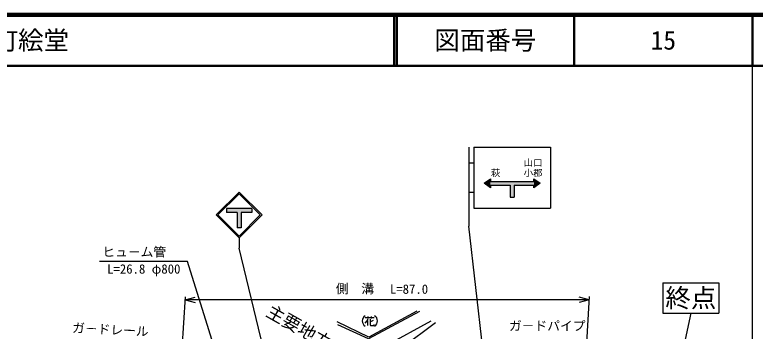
# Model space of a CAD drawing. Units: millimetres at full size, sheet at 1:1000; details may follow other scales. Extents: x 40000 to 680000, y 20000 to 380000.
# Drawn here: x 434404 to 579500, y 317950 to 380000 of the extents above; entities that cross this region are included whole.
import ezdxf
from ezdxf.enums import TextEntityAlignment as Align

# ---------------------------------------------------------------- set-up
doc = ezdxf.new("R2010")
doc.units = ezdxf.units.MM
doc.header["$LTSCALE"] = 1000
for name, color, linetype, lineweight in [('M-BGD', 7, 'Continuous', 25), ('M-STR-STRC', 7, 'Continuous', 25), ('M-TTL', 2, 'Continuous', 140), ('M-TTL-BAND', 7, 'Continuous', 25), ('M-TTL-LINE', 7, 'Continuous', 50)]:
    doc.layers.add(name, color=color, linetype=linetype, lineweight=lineweight)
doc.layers.add('M-TTL-TXT', color=7, linetype='Continuous')
doc.styles.add('ＭＳ ゴシック', font='')
doc.styles.get('ＭＳ ゴシック').set_extended_font_data('MS Gothic')

msp = doc.modelspace()

# ---------------------------------------------------------------- hatches: boundary and pattern name
at = {"layer": 'M-STR-STRC'}
for points in [[(527626, 347832), (527626, 347332), (527626, 346582), (527626, 346082), (526376, 346957)], [(526376, 346957), (527626, 347832), (527626, 347332), (536126, 347332), (536126, 347832), (537376, 346957), (536126, 346082), (536126, 346582), (532251, 346582), (532251, 344207), (531501, 344207), (531501, 346582), (527626, 346582), (527626, 346082)], [(527626, 347332), (536126, 347332), (536126, 346582), (532251, 346582), (531501, 346582), (527626, 346582)], [(536126, 347332), (536126, 347832), (537376, 346957), (536126, 346082), (536126, 346582)], [(531501, 346582), (532251, 346582), (532251, 344207), (531501, 344207)], [(475865, 341991), (480865, 341991), (480865, 341241), (478740, 341241), (478740, 338241), (477990, 338241), (477990, 341241), (475865, 341241)]]:
    msp.add_hatch(color=256, dxfattribs=at).paths.add_polyline_path(points)

# ---------------------------------------------------------------- linework, layer by layer
at = {"layer": 'M-BGD'}
for p, q in [((561396, 327467), (561391, 321467)), ((561396, 327467), (572396, 327459)), ((572396, 327459), (572391, 321459)), ((467817, 324660), (464867, 280243)), ((467780, 324095), (469780, 324634)), ((546990, 324095), (467780, 324095)), ((467780, 324095), (469780, 323556)), ((544289, 278482), (547028, 324740)), ((546990, 324095), (544990, 324634)), ((546990, 324095), (544990, 323556)), ((503611, 320854), (503611, 320453)), ((504304, 320450), (504304, 320854)), ((566891, 321463), (557388, 278052)), ((561391, 321467), (572391, 321459)), ((503083, 320625), (504823, 320625)), ((503088, 319523), (503489, 319984)), ((503489, 319984), (503664, 320333)), ((503490, 319986), (503490, 319061)), ((504073, 320328), (504073, 319169)), ((504073, 319810), (504708, 320099)), ((504826, 319116), (504826, 319283)), ((504073, 319169), (504130, 319056)), ((504130, 319056), (504766, 319056)), ((504766, 319056), (504826, 319116))]:
    msp.add_line(p, q, dxfattribs=at)
for points in [[(480810, 291447), (468271, 331647), (451011, 331647)], [(513173, 321864), (503792, 316796), (497596, 319795)], [(513687, 321825), (503720, 316422), (497691, 319224)], [(515917, 319943), (507127, 315095), (509227, 313879)], [(516823, 319569), (510359, 314740), (511562, 312752)]]:
    msp.add_lwpolyline(points, dxfattribs=at)
for centre, start, end in [((503618, 319956), 118.07249, 241.92751), ((504352, 319956), 298.07249, 61.92751)]:
    msp.add_arc(centre, 1133, start, end, dxfattribs=at)
at = {"layer": 'M-STR-STRC'}
for p, q in [((523376, 354072), (523376, 338572)), ((524376, 354072), (524376, 342072)), ((524376, 354072), (539376, 354072)), ((539376, 354072), (539376, 342072)), ((523376, 350947), (524376, 350947)), ((526376, 346957), (527626, 347832)), ((527626, 346082), (526376, 346957)), ((527626, 347832), (527626, 347332)), ((527626, 347332), (536126, 347332)), ((536126, 347832), (537376, 346957)), ((536126, 347332), (536126, 347832)), ((537376, 346957), (536126, 346082)), ((527626, 346582), (531501, 346582)), ((527626, 346582), (527626, 346082)), ((531501, 346582), (531501, 344207)), ((532251, 346582), (532251, 344207)), ((532251, 346582), (536126, 346582)), ((536126, 346082), (536126, 346582)), ((473865, 340741), (478365, 345241)), ((474219, 340741), (478365, 344887)), ((482865, 340741), (478365, 345241)), ((482512, 340741), (478365, 344887)), ((523376, 345197), (524376, 345197)), ((531501, 344207), (532251, 344207)), ((480865, 341991), (475865, 341991)), ((475865, 341991), (475865, 341241)), ((477990, 341241), (475865, 341241)), ((477990, 341241), (477990, 338241)), ((478740, 341241), (478740, 338241)), ((480865, 341241), (478740, 341241)), ((480865, 341991), (480865, 341241)), ((524376, 342072), (539376, 342072)), ((473866, 340741), (478365, 336241)), ((474219, 340741), (478365, 336594)), ((478365, 336241), (482865, 340741)), ((478365, 336594), (482512, 340741)), ((478740, 338241), (477990, 338241)), ((532409, 260210), (523376, 338572)), ((478366, 336241), (478366, 334241)), ((493319, 272285), (478366, 334241))]:
    msp.add_line(p, q, dxfattribs=at)
at = {"layer": 'M-TTL'}
msp.add_line((680000, 380000), (40000, 380000), dxfattribs=at)
at = {"layer": 'M-TTL-BAND'}
msp.add_line((579000, 20000), (579000, 370000), dxfattribs=at)
at = {"layer": 'M-TTL-LINE'}
for p, q in [((508747, 380000), (508747, 370000)), ((509247, 380000), (509247, 370000)), ((543997, 380000), (543997, 370000)), ((579000, 380000), (579000, 370000)), ((40000, 370000), (680000, 370000))]:
    msp.add_line(p, q, dxfattribs=at)

# ---------------------------------------------------------------- texts
at = {"layer": 'M-BGD', "style": 'ＭＳ ゴシック'}
msp.add_text('ヒュ－ム管', height=1833, dxfattribs=at).set_placement((451558, 332037), align=Align.BOTTOM_LEFT)
msp.add_text('L=26.8 φ800', height=1833, dxfattribs=at).set_placement((459678, 331072), align=Align.TOP_CENTER)
for s, p in [('側\u3000溝', (501061, 324829)), ('L=87.0', (511659, 324735)), ('ガ－ドパイプ', (538744, 317539))]:
    msp.add_text(s, height=1833, dxfattribs=at).set_placement(p, align=Align.BOTTOM_CENTER)
msp.add_text('終点', height=3666, rotation=359.956, dxfattribs=at).set_placement((566893, 324463), align=Align.MIDDLE_CENTER)
msp.add_text('主要地方道萩秋芳線', height=2566, rotation=330.406, dxfattribs=at).set_placement((484071, 322180), align=Align.MIDDLE_LEFT)
msp.add_text('ガ－ドレール', height=1833, rotation=357.117, dxfattribs=at).set_placement((453069, 316800), align=Align.BOTTOM_CENTER)
at = {"layer": 'M-STR-STRC', "style": 'ＭＳ ゴシック'}
for s, p in [('山口', (534126, 349932)), ('小郡', (534126, 347932))]:
    msp.add_text(s, height=1320, dxfattribs=at).set_placement(p, align=Align.BOTTOM_LEFT)
msp.add_text('萩', height=1320, dxfattribs=at).set_placement((528626, 347932), align=Align.BOTTOM_CENTER)
at = {"layer": 'M-TTL-TXT', "style": 'ＭＳ ゴシック'}
msp.add_text('美祢市美東町絵堂\u3000', height=3666, dxfattribs=at).set_placement((405024, 375000), align=Align.MIDDLE_LEFT)
for s, p in [('図面番号', (526622, 375000)), ('15', (561497, 375000))]:
    msp.add_text(s, height=3666, dxfattribs=at).set_placement(p, align=Align.MIDDLE_CENTER)

doc.saveas('drawing.dxf')
